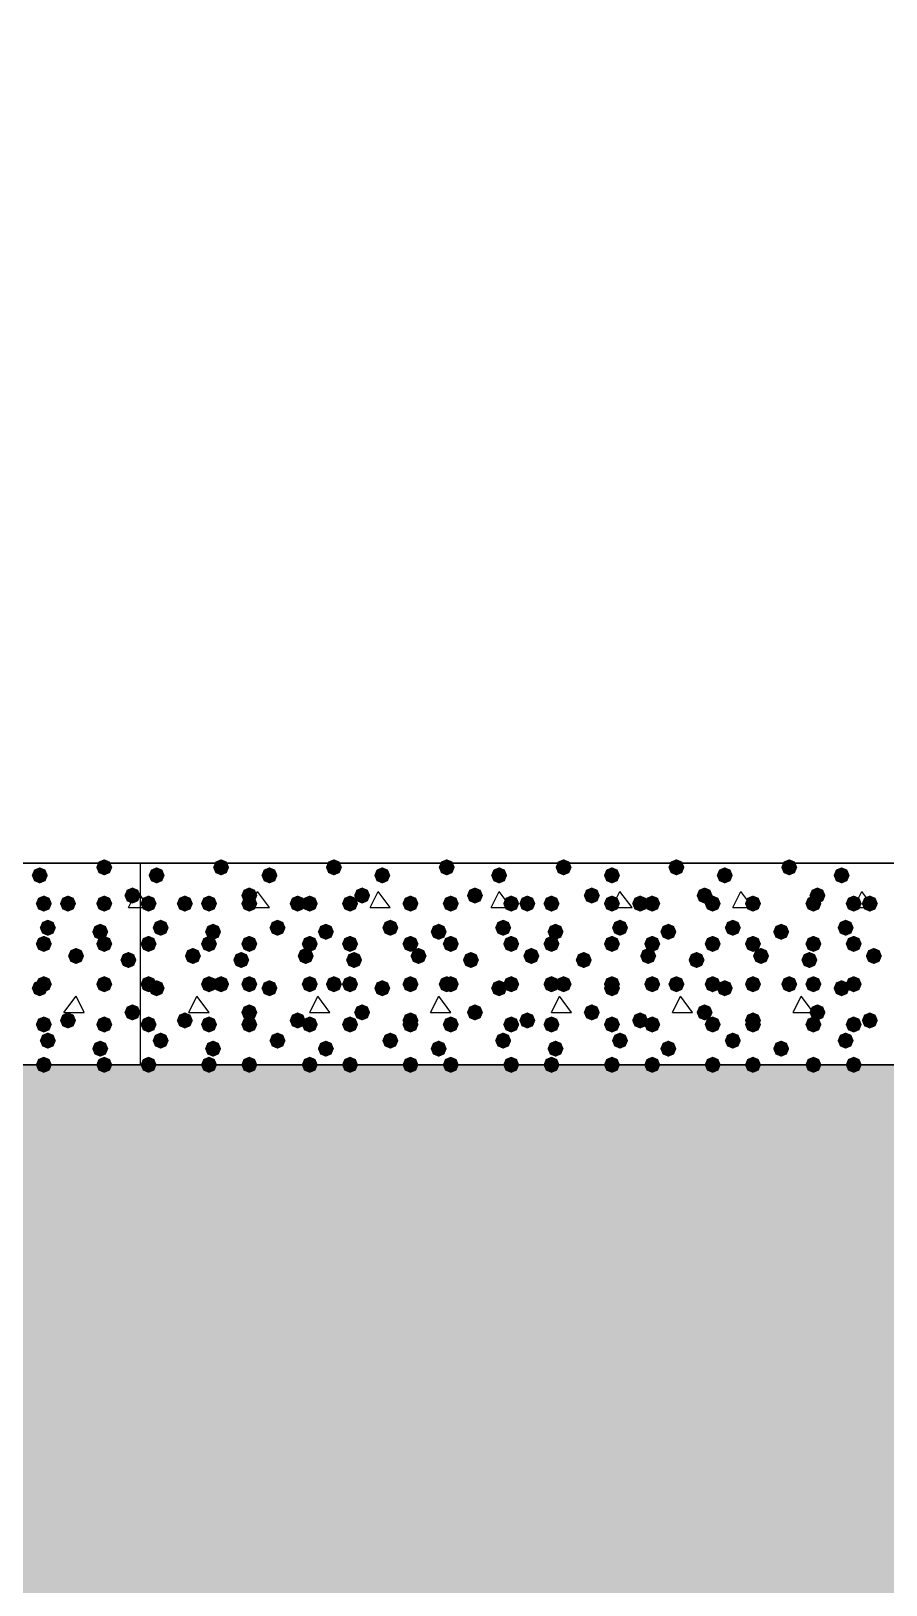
# Model space of a CAD drawing. Header units: millimetres. Extents: x 0 to 420, y 0 to 297.
# Drawn here: x 322.91 to 331.89, y 121.45 to 137.77 of the extents above; entities that cross this region are included whole.
import ezdxf

# ---------------------------------------------------------------- set-up
doc = ezdxf.new("R2010")
doc.units = ezdxf.units.MM
doc.layers.get('0').update_dxf_attribs({"linetype": 'CONTINUOUS'})

msp = doc.modelspace()

# ---------------------------------------------------------------- hatches: boundary and pattern name
at = {"true_color": 0x000007}
for points in [[(323.088, 128.905), (323.063129, 128.845204), (323.003333, 128.820333), (322.943537, 128.845204), (322.918667, 128.905), (322.943537, 128.964796), (323.003333, 128.989667), (323.063129, 128.964796)], [(323.765333, 128.989667), (323.740463, 128.929871), (323.680667, 128.905), (323.620871, 128.929871), (323.596, 128.989667), (323.620871, 129.049462), (323.680667, 129.074333), (323.740462, 129.049463)], [(323.130333, 128.608667), (323.105462, 128.548871), (323.045667, 128.524), (322.985871, 128.548871), (322.961, 128.608667), (322.985871, 128.668462), (323.045667, 128.693333), (323.105462, 128.668463)], [(323.384333, 128.608667), (323.359462, 128.548871), (323.299667, 128.524), (323.239871, 128.548871), (323.215, 128.608667), (323.239871, 128.668462), (323.299667, 128.693333), (323.359462, 128.668463)], [(323.765333, 128.608667), (323.740463, 128.548871), (323.680667, 128.524), (323.620871, 128.548871), (323.596, 128.608667), (323.620871, 128.668462), (323.680667, 128.693333), (323.740462, 128.668463)], [(324.061667, 128.693333), (324.036796, 128.633537), (323.977, 128.608667), (323.917204, 128.633537), (323.892333, 128.693333), (323.917204, 128.753129), (323.977, 128.778), (324.036796, 128.753129)], [(323.172667, 128.354667), (323.147796, 128.294871), (323.088, 128.27), (323.028204, 128.294871), (323.003333, 128.354667), (323.028204, 128.414462), (323.088, 128.439333), (323.147796, 128.414463)], [(323.723, 128.312333), (323.698129, 128.252537), (323.638333, 128.227667), (323.578538, 128.252537), (323.553667, 128.312333), (323.578537, 128.372129), (323.638333, 128.397), (323.698129, 128.372129)], [(323.130333, 128.185333), (323.105462, 128.125538), (323.045667, 128.100667), (322.985871, 128.125538), (322.961, 128.185333), (322.985871, 128.245129), (323.045667, 128.27), (323.105462, 128.245129)], [(323.469, 128.058333), (323.444129, 127.998538), (323.384333, 127.973667), (323.324537, 127.998538), (323.299667, 128.058333), (323.324537, 128.118129), (323.384333, 128.143), (323.444129, 128.118129)], [(323.765333, 128.185333), (323.740463, 128.125538), (323.680667, 128.100667), (323.620871, 128.125538), (323.596, 128.185333), (323.620871, 128.245129), (323.680667, 128.27), (323.740462, 128.245129)], [(324.019333, 128.016), (323.994462, 127.956204), (323.934667, 127.931333), (323.874871, 127.956204), (323.85, 128.016), (323.874871, 128.075796), (323.934667, 128.100667), (323.994462, 128.075796)], [(323.088, 127.719667), (323.063129, 127.659871), (323.003333, 127.635), (322.943537, 127.659871), (322.918667, 127.719667), (322.943537, 127.779462), (323.003333, 127.804333), (323.063129, 127.779463)], [(323.130333, 127.762), (323.105462, 127.702204), (323.045667, 127.677333), (322.985871, 127.702204), (322.961, 127.762), (322.985871, 127.821796), (323.045667, 127.846667), (323.105462, 127.821796)], [(323.765333, 127.762), (323.740463, 127.702204), (323.680667, 127.677333), (323.620871, 127.702204), (323.596, 127.762), (323.620871, 127.821796), (323.680667, 127.846667), (323.740462, 127.821796)], [(323.765333, 127.762), (323.740463, 127.702204), (323.680667, 127.677333), (323.620871, 127.702204), (323.596, 127.762), (323.620871, 127.821796), (323.680667, 127.846667), (323.740462, 127.821796)], [(324.061667, 127.465667), (324.036796, 127.405871), (323.977, 127.381), (323.917204, 127.405871), (323.892333, 127.465667), (323.917204, 127.525462), (323.977, 127.550333), (324.036796, 127.525463)], [(323.130333, 127.338667), (323.105462, 127.278871), (323.045667, 127.254), (322.985871, 127.278871), (322.961, 127.338667), (322.985871, 127.398462), (323.045667, 127.423333), (323.105462, 127.398463)], [(323.384333, 127.381), (323.359462, 127.321204), (323.299667, 127.296333), (323.239871, 127.321204), (323.215, 127.381), (323.239871, 127.440796), (323.299667, 127.465667), (323.359462, 127.440796)], [(323.765333, 127.338667), (323.740463, 127.278871), (323.680667, 127.254), (323.620871, 127.278871), (323.596, 127.338667), (323.620871, 127.398462), (323.680667, 127.423333), (323.740462, 127.398463)], [(323.172667, 127.169333), (323.147796, 127.109537), (323.088, 127.084667), (323.028204, 127.109537), (323.003333, 127.169333), (323.028204, 127.229129), (323.088, 127.254), (323.147796, 127.229129)], [(323.723, 127.084667), (323.698129, 127.024871), (323.638333, 127), (323.578538, 127.024871), (323.553667, 127.084667), (323.578537, 127.144462), (323.638333, 127.169333), (323.698129, 127.144463)], [(323.130333, 126.915333), (323.105462, 126.855538), (323.045667, 126.830667), (322.985871, 126.855538), (322.961, 126.915333), (322.985871, 126.975129), (323.045667, 127), (323.105462, 126.975129)], [(323.765333, 126.915333), (323.740463, 126.855538), (323.680667, 126.830667), (323.620871, 126.855538), (323.596, 126.915333), (323.620871, 126.975129), (323.680667, 127), (323.740462, 126.975129)]]:
    msp.add_hatch(color=0, dxfattribs=at).paths.add_polyline_path(points, flags=0)
at = {"true_color": 0x000008}
for points in [[(324.315667, 128.905), (324.290796, 128.845204), (324.231, 128.820333), (324.171204, 128.845204), (324.146333, 128.905), (324.171204, 128.964796), (324.231, 128.989667), (324.290796, 128.964796)], [(324.993, 128.989667), (324.968129, 128.929871), (324.908333, 128.905), (324.848538, 128.929871), (324.823667, 128.989667), (324.848537, 129.049462), (324.908333, 129.074333), (324.968129, 129.049463)], [(325.501, 128.905), (325.476129, 128.845204), (325.416333, 128.820333), (325.356537, 128.845204), (325.331667, 128.905), (325.356537, 128.964796), (325.416333, 128.989667), (325.476129, 128.964796)], [(326.178333, 128.989667), (326.153462, 128.929871), (326.093667, 128.905), (326.033871, 128.929871), (326.009, 128.989667), (326.033871, 129.049462), (326.093667, 129.074333), (326.153462, 129.049463)], [(326.686333, 128.905), (326.661462, 128.845204), (326.601667, 128.820333), (326.541871, 128.845204), (326.517, 128.905), (326.541871, 128.964796), (326.601667, 128.989667), (326.661462, 128.964796)], [(327.363667, 128.989667), (327.338796, 128.929871), (327.279, 128.905), (327.219204, 128.929871), (327.194333, 128.989667), (327.219204, 129.049462), (327.279, 129.074333), (327.338796, 129.049463)], [(327.914, 128.905), (327.889129, 128.845204), (327.829333, 128.820333), (327.769537, 128.845204), (327.744667, 128.905), (327.769537, 128.964796), (327.829333, 128.989667), (327.889129, 128.964796)], [(328.591333, 128.989667), (328.566462, 128.929871), (328.506667, 128.905), (328.446871, 128.929871), (328.422, 128.989667), (328.446871, 129.049462), (328.506667, 129.074333), (328.566462, 129.049463)], [(329.099333, 128.905), (329.074462, 128.845204), (329.014667, 128.820333), (328.954871, 128.845204), (328.93, 128.905), (328.954871, 128.964796), (329.014667, 128.989667), (329.074462, 128.964796)], [(329.776667, 128.989667), (329.751796, 128.929871), (329.692, 128.905), (329.632204, 128.929871), (329.607333, 128.989667), (329.632204, 129.049462), (329.692, 129.074333), (329.751796, 129.049463)], [(330.284667, 128.905), (330.259796, 128.845204), (330.2, 128.820333), (330.140204, 128.845204), (330.115333, 128.905), (330.140204, 128.964796), (330.2, 128.989667), (330.259796, 128.964796)], [(330.962, 128.989667), (330.937129, 128.929871), (330.877333, 128.905), (330.817538, 128.929871), (330.792667, 128.989667), (330.817537, 129.049462), (330.877333, 129.074333), (330.937129, 129.049463)], [(331.512333, 128.905), (331.487462, 128.845204), (331.427667, 128.820333), (331.367871, 128.845204), (331.343, 128.905), (331.367871, 128.964796), (331.427667, 128.989667), (331.487462, 128.964796)], [(324.231, 128.608667), (324.206129, 128.548871), (324.146333, 128.524), (324.086537, 128.548871), (324.061667, 128.608667), (324.086537, 128.668462), (324.146333, 128.693333), (324.206129, 128.668463)], [(324.612, 128.608667), (324.587129, 128.548871), (324.527333, 128.524), (324.467538, 128.548871), (324.442667, 128.608667), (324.467537, 128.668462), (324.527333, 128.693333), (324.587129, 128.668463)], [(324.866, 128.608667), (324.841129, 128.548871), (324.781333, 128.524), (324.721537, 128.548871), (324.696667, 128.608667), (324.721537, 128.668462), (324.781333, 128.693333), (324.841129, 128.668463)], [(325.289333, 128.693333), (325.264462, 128.633537), (325.204667, 128.608667), (325.144871, 128.633537), (325.12, 128.693333), (325.144871, 128.753129), (325.204667, 128.778), (325.264462, 128.753129)], [(325.289333, 128.608667), (325.264462, 128.548871), (325.204667, 128.524), (325.144871, 128.548871), (325.12, 128.608667), (325.144871, 128.668462), (325.204667, 128.693333), (325.264462, 128.668463)], [(325.797333, 128.608667), (325.772462, 128.548871), (325.712667, 128.524), (325.652871, 128.548871), (325.628, 128.608667), (325.652871, 128.668462), (325.712667, 128.693333), (325.772462, 128.668463)], [(325.924333, 128.608667), (325.899462, 128.548871), (325.839667, 128.524), (325.779871, 128.548871), (325.755, 128.608667), (325.779871, 128.668462), (325.839667, 128.693333), (325.899462, 128.668463)], [(326.347667, 128.608667), (326.322796, 128.548871), (326.263, 128.524), (326.203204, 128.548871), (326.178333, 128.608667), (326.203204, 128.668462), (326.263, 128.693333), (326.322796, 128.668463)], [(326.474667, 128.693333), (326.449796, 128.633537), (326.39, 128.608667), (326.330204, 128.633537), (326.305333, 128.693333), (326.330204, 128.753129), (326.39, 128.778), (326.449796, 128.753129)], [(326.982667, 128.608667), (326.957796, 128.548871), (326.898, 128.524), (326.838204, 128.548871), (326.813333, 128.608667), (326.838204, 128.668462), (326.898, 128.693333), (326.957796, 128.668463)], [(326.982667, 128.608667), (326.957796, 128.548871), (326.898, 128.524), (326.838204, 128.548871), (326.813333, 128.608667), (326.838204, 128.668462), (326.898, 128.693333), (326.957796, 128.668463)], [(327.406, 128.608667), (327.381129, 128.548871), (327.321333, 128.524), (327.261537, 128.548871), (327.236667, 128.608667), (327.261537, 128.668462), (327.321333, 128.693333), (327.381129, 128.668463)], [(327.66, 128.693333), (327.635129, 128.633537), (327.575333, 128.608667), (327.515538, 128.633537), (327.490667, 128.693333), (327.515537, 128.753129), (327.575333, 128.778), (327.635129, 128.753129)], [(328.041, 128.608667), (328.016129, 128.548871), (327.956333, 128.524), (327.896538, 128.548871), (327.871667, 128.608667), (327.896537, 128.668462), (327.956333, 128.693333), (328.016129, 128.668463)], [(328.210333, 128.608667), (328.185462, 128.548871), (328.125667, 128.524), (328.065871, 128.548871), (328.041, 128.608667), (328.065871, 128.668462), (328.125667, 128.693333), (328.185462, 128.668463)], [(328.464333, 128.608667), (328.439462, 128.548871), (328.379667, 128.524), (328.319871, 128.548871), (328.295, 128.608667), (328.319871, 128.668462), (328.379667, 128.693333), (328.439462, 128.668463)], [(328.887667, 128.693333), (328.862796, 128.633537), (328.803, 128.608667), (328.743204, 128.633537), (328.718333, 128.693333), (328.743204, 128.753129), (328.803, 128.778), (328.862796, 128.753129)], [(329.099333, 128.608667), (329.074462, 128.548871), (329.014667, 128.524), (328.954871, 128.548871), (328.93, 128.608667), (328.954871, 128.668462), (329.014667, 128.693333), (329.074462, 128.668463)], [(329.395667, 128.608667), (329.370796, 128.548871), (329.311, 128.524), (329.251204, 128.548871), (329.226333, 128.608667), (329.251204, 128.668462), (329.311, 128.693333), (329.370796, 128.668463)], [(329.522667, 128.608667), (329.497796, 128.548871), (329.438, 128.524), (329.378204, 128.548871), (329.353333, 128.608667), (329.378204, 128.668462), (329.438, 128.693333), (329.497796, 128.668463)], [(330.073, 128.693333), (330.048129, 128.633537), (329.988333, 128.608667), (329.928538, 128.633537), (329.903667, 128.693333), (329.928537, 128.753129), (329.988333, 128.778), (330.048129, 128.753129)], [(330.157667, 128.608667), (330.132796, 128.548871), (330.073, 128.524), (330.013204, 128.548871), (329.988333, 128.608667), (330.013204, 128.668462), (330.073, 128.693333), (330.132796, 128.668463)], [(330.581, 128.608667), (330.556129, 128.548871), (330.496333, 128.524), (330.436537, 128.548871), (330.411667, 128.608667), (330.436537, 128.668462), (330.496333, 128.693333), (330.556129, 128.668463)], [(330.581, 128.608667), (330.556129, 128.548871), (330.496333, 128.524), (330.436537, 128.548871), (330.411667, 128.608667), (330.436537, 128.668462), (330.496333, 128.693333), (330.556129, 128.668463)], [(331.216, 128.608667), (331.191129, 128.548871), (331.131333, 128.524), (331.071537, 128.548871), (331.046667, 128.608667), (331.071537, 128.668462), (331.131333, 128.693333), (331.191129, 128.668463)], [(331.258333, 128.693333), (331.233462, 128.633537), (331.173667, 128.608667), (331.113871, 128.633537), (331.089, 128.693333), (331.113871, 128.753129), (331.173667, 128.778), (331.233462, 128.753129)], [(331.639333, 128.608667), (331.614462, 128.548871), (331.554667, 128.524), (331.494871, 128.548871), (331.47, 128.608667), (331.494871, 128.668462), (331.554667, 128.693333), (331.614462, 128.668463)], [(331.808667, 128.608667), (331.783796, 128.548871), (331.724, 128.524), (331.664204, 128.548871), (331.639333, 128.608667), (331.664204, 128.668462), (331.724, 128.693333), (331.783796, 128.668463)], [(324.358, 128.354667), (324.333129, 128.294871), (324.273333, 128.27), (324.213538, 128.294871), (324.188667, 128.354667), (324.213537, 128.414462), (324.273333, 128.439333), (324.333129, 128.414463)], [(324.908333, 128.312333), (324.883462, 128.252537), (324.823667, 128.227667), (324.763871, 128.252537), (324.739, 128.312333), (324.763871, 128.372129), (324.823667, 128.397), (324.883462, 128.372129)], [(325.585667, 128.354667), (325.560796, 128.294871), (325.501, 128.27), (325.441204, 128.294871), (325.416333, 128.354667), (325.441204, 128.414462), (325.501, 128.439333), (325.560796, 128.414463)], [(326.093667, 128.312333), (326.068796, 128.252537), (326.009, 128.227667), (325.949204, 128.252537), (325.924333, 128.312333), (325.949204, 128.372129), (326.009, 128.397), (326.068796, 128.372129)], [(326.771, 128.354667), (326.746129, 128.294871), (326.686333, 128.27), (326.626537, 128.294871), (326.601667, 128.354667), (326.626537, 128.414462), (326.686333, 128.439333), (326.746129, 128.414463)], [(327.279, 128.312333), (327.254129, 128.252537), (327.194333, 128.227667), (327.134537, 128.252537), (327.109667, 128.312333), (327.134537, 128.372129), (327.194333, 128.397), (327.254129, 128.372129)], [(327.956333, 128.354667), (327.931462, 128.294871), (327.871667, 128.27), (327.811871, 128.294871), (327.787, 128.354667), (327.811871, 128.414462), (327.871667, 128.439333), (327.931462, 128.414463)], [(328.506667, 128.312333), (328.481796, 128.252537), (328.422, 128.227667), (328.362204, 128.252537), (328.337333, 128.312333), (328.362204, 128.372129), (328.422, 128.397), (328.481796, 128.372129)], [(329.184, 128.354667), (329.159129, 128.294871), (329.099333, 128.27), (329.039537, 128.294871), (329.014667, 128.354667), (329.039537, 128.414462), (329.099333, 128.439333), (329.159129, 128.414463)], [(329.692, 128.312333), (329.667129, 128.252537), (329.607333, 128.227667), (329.547537, 128.252537), (329.522667, 128.312333), (329.547537, 128.372129), (329.607333, 128.397), (329.667129, 128.372129)], [(330.369333, 128.354667), (330.344462, 128.294871), (330.284667, 128.27), (330.224871, 128.294871), (330.2, 128.354667), (330.224871, 128.414462), (330.284667, 128.439333), (330.344462, 128.414463)], [(330.877333, 128.312333), (330.852462, 128.252537), (330.792667, 128.227667), (330.732871, 128.252537), (330.708, 128.312333), (330.732871, 128.372129), (330.792667, 128.397), (330.852462, 128.372129)], [(331.554667, 128.354667), (331.529796, 128.294871), (331.47, 128.27), (331.410204, 128.294871), (331.385333, 128.354667), (331.410204, 128.414462), (331.47, 128.439333), (331.529796, 128.414463)], [(324.231, 128.185333), (324.206129, 128.125538), (324.146333, 128.100667), (324.086537, 128.125538), (324.061667, 128.185333), (324.086537, 128.245129), (324.146333, 128.27), (324.206129, 128.245129)], [(324.696667, 128.058333), (324.671796, 127.998538), (324.612, 127.973667), (324.552204, 127.998538), (324.527333, 128.058333), (324.552204, 128.118129), (324.612, 128.143), (324.671796, 128.118129)], [(324.866, 128.185333), (324.841129, 128.125538), (324.781333, 128.100667), (324.721537, 128.125538), (324.696667, 128.185333), (324.721537, 128.245129), (324.781333, 128.27), (324.841129, 128.245129)], [(325.289333, 128.185333), (325.264462, 128.125538), (325.204667, 128.100667), (325.144871, 128.125538), (325.12, 128.185333), (325.144871, 128.245129), (325.204667, 128.27), (325.264462, 128.245129)], [(325.882, 128.058333), (325.857129, 127.998538), (325.797333, 127.973667), (325.737538, 127.998538), (325.712667, 128.058333), (325.737537, 128.118129), (325.797333, 128.143), (325.857129, 128.118129)], [(325.924333, 128.185333), (325.899462, 128.125538), (325.839667, 128.100667), (325.779871, 128.125538), (325.755, 128.185333), (325.779871, 128.245129), (325.839667, 128.27), (325.899462, 128.245129)], [(326.347667, 128.185333), (326.322796, 128.125538), (326.263, 128.100667), (326.203204, 128.125538), (326.178333, 128.185333), (326.203204, 128.245129), (326.263, 128.27), (326.322796, 128.245129)], [(326.982667, 128.185333), (326.957796, 128.125538), (326.898, 128.100667), (326.838204, 128.125538), (326.813333, 128.185333), (326.838204, 128.245129), (326.898, 128.27), (326.957796, 128.245129)], [(327.067333, 128.058333), (327.042462, 127.998538), (326.982667, 127.973667), (326.922871, 127.998538), (326.898, 128.058333), (326.922871, 128.118129), (326.982667, 128.143), (327.042462, 128.118129)], [(327.406, 128.185333), (327.381129, 128.125538), (327.321333, 128.100667), (327.261537, 128.125538), (327.236667, 128.185333), (327.261537, 128.245129), (327.321333, 128.27), (327.381129, 128.245129)], [(328.041, 128.185333), (328.016129, 128.125538), (327.956333, 128.100667), (327.896538, 128.125538), (327.871667, 128.185333), (327.896537, 128.245129), (327.956333, 128.27), (328.016129, 128.245129)], [(328.252667, 128.058333), (328.227796, 127.998538), (328.168, 127.973667), (328.108204, 127.998538), (328.083333, 128.058333), (328.108204, 128.118129), (328.168, 128.143), (328.227796, 128.118129)], [(328.464333, 128.185333), (328.439462, 128.125538), (328.379667, 128.100667), (328.319871, 128.125538), (328.295, 128.185333), (328.319871, 128.245129), (328.379667, 128.27), (328.439462, 128.245129)], [(329.099333, 128.185333), (329.074462, 128.125538), (329.014667, 128.100667), (328.954871, 128.125538), (328.93, 128.185333), (328.954871, 128.245129), (329.014667, 128.27), (329.074462, 128.245129)], [(329.480333, 128.058333), (329.455462, 127.998538), (329.395667, 127.973667), (329.335871, 127.998538), (329.311, 128.058333), (329.335871, 128.118129), (329.395667, 128.143), (329.455462, 128.118129)], [(329.522667, 128.185333), (329.497796, 128.125538), (329.438, 128.100667), (329.378204, 128.125538), (329.353333, 128.185333), (329.378204, 128.245129), (329.438, 128.27), (329.497796, 128.245129)], [(330.157667, 128.185333), (330.132796, 128.125538), (330.073, 128.100667), (330.013204, 128.125538), (329.988333, 128.185333), (330.013204, 128.245129), (330.073, 128.27), (330.132796, 128.245129)], [(330.581, 128.185333), (330.556129, 128.125538), (330.496333, 128.100667), (330.436537, 128.125538), (330.411667, 128.185333), (330.436537, 128.245129), (330.496333, 128.27), (330.556129, 128.245129)], [(330.665667, 128.058333), (330.640796, 127.998538), (330.581, 127.973667), (330.521204, 127.998538), (330.496333, 128.058333), (330.521204, 128.118129), (330.581, 128.143), (330.640796, 128.118129)], [(331.216, 128.185333), (331.191129, 128.125538), (331.131333, 128.100667), (331.071537, 128.125538), (331.046667, 128.185333), (331.071537, 128.245129), (331.131333, 128.27), (331.191129, 128.245129)], [(331.639333, 128.185333), (331.614462, 128.125538), (331.554667, 128.100667), (331.494871, 128.125538), (331.47, 128.185333), (331.494871, 128.245129), (331.554667, 128.27), (331.614462, 128.245129)], [(331.851, 128.058333), (331.826129, 127.998538), (331.766333, 127.973667), (331.706537, 127.998538), (331.681667, 128.058333), (331.706537, 128.118129), (331.766333, 128.143), (331.826129, 128.118129)], [(325.204667, 128.016), (325.179796, 127.956204), (325.12, 127.931333), (325.060204, 127.956204), (325.035333, 128.016), (325.060204, 128.075796), (325.12, 128.100667), (325.179796, 128.075796)], [(326.39, 128.016), (326.365129, 127.956204), (326.305333, 127.931333), (326.245538, 127.956204), (326.220667, 128.016), (326.245537, 128.075796), (326.305333, 128.100667), (326.365129, 128.075796)], [(327.617667, 128.016), (327.592796, 127.956204), (327.533, 127.931333), (327.473204, 127.956204), (327.448333, 128.016), (327.473204, 128.075796), (327.533, 128.100667), (327.592796, 128.075796)], [(328.803, 128.016), (328.778129, 127.956204), (328.718333, 127.931333), (328.658537, 127.956204), (328.633667, 128.016), (328.658537, 128.075796), (328.718333, 128.100667), (328.778129, 128.075796)], [(329.988333, 128.016), (329.963462, 127.956204), (329.903667, 127.931333), (329.843871, 127.956204), (329.819, 128.016), (329.843871, 128.075796), (329.903667, 128.100667), (329.963462, 128.075796)], [(331.173667, 128.016), (331.148796, 127.956204), (331.089, 127.931333), (331.029204, 127.956204), (331.004333, 128.016), (331.029204, 128.075796), (331.089, 128.100667), (331.148796, 128.075796)], [(324.231, 127.762), (324.206129, 127.702204), (324.146333, 127.677333), (324.086537, 127.702204), (324.061667, 127.762), (324.086537, 127.821796), (324.146333, 127.846667), (324.206129, 127.821796)], [(324.315667, 127.719667), (324.290796, 127.659871), (324.231, 127.635), (324.171204, 127.659871), (324.146333, 127.719667), (324.171204, 127.779462), (324.231, 127.804333), (324.290796, 127.779463)], [(324.866, 127.762), (324.841129, 127.702204), (324.781333, 127.677333), (324.721537, 127.702204), (324.696667, 127.762), (324.721537, 127.821796), (324.781333, 127.846667), (324.841129, 127.821796)], [(324.993, 127.762), (324.968129, 127.702204), (324.908333, 127.677333), (324.848538, 127.702204), (324.823667, 127.762), (324.848537, 127.821796), (324.908333, 127.846667), (324.968129, 127.821796)], [(325.289333, 127.762), (325.264462, 127.702204), (325.204667, 127.677333), (325.144871, 127.702204), (325.12, 127.762), (325.144871, 127.821796), (325.204667, 127.846667), (325.264462, 127.821796)], [(325.501, 127.719667), (325.476129, 127.659871), (325.416333, 127.635), (325.356537, 127.659871), (325.331667, 127.719667), (325.356537, 127.779462), (325.416333, 127.804333), (325.476129, 127.779463)], [(325.924333, 127.762), (325.899462, 127.702204), (325.839667, 127.677333), (325.779871, 127.702204), (325.755, 127.762), (325.779871, 127.821796), (325.839667, 127.846667), (325.899462, 127.821796)], [(326.178333, 127.762), (326.153462, 127.702204), (326.093667, 127.677333), (326.033871, 127.702204), (326.009, 127.762), (326.033871, 127.821796), (326.093667, 127.846667), (326.153462, 127.821796)], [(326.347667, 127.762), (326.322796, 127.702204), (326.263, 127.677333), (326.203204, 127.702204), (326.178333, 127.762), (326.203204, 127.821796), (326.263, 127.846667), (326.322796, 127.821796)], [(326.686333, 127.719667), (326.661462, 127.659871), (326.601667, 127.635), (326.541871, 127.659871), (326.517, 127.719667), (326.541871, 127.779462), (326.601667, 127.804333), (326.661462, 127.779463)], [(326.982667, 127.762), (326.957796, 127.702204), (326.898, 127.677333), (326.838204, 127.702204), (326.813333, 127.762), (326.838204, 127.821796), (326.898, 127.846667), (326.957796, 127.821796)], [(327.363667, 127.762), (327.338796, 127.702204), (327.279, 127.677333), (327.219204, 127.702204), (327.194333, 127.762), (327.219204, 127.821796), (327.279, 127.846667), (327.338796, 127.821796)], [(327.406, 127.762), (327.381129, 127.702204), (327.321333, 127.677333), (327.261537, 127.702204), (327.236667, 127.762), (327.261537, 127.821796), (327.321333, 127.846667), (327.381129, 127.821796)], [(327.914, 127.719667), (327.889129, 127.659871), (327.829333, 127.635), (327.769537, 127.659871), (327.744667, 127.719667), (327.769537, 127.779462), (327.829333, 127.804333), (327.889129, 127.779463)], [(328.041, 127.762), (328.016129, 127.702204), (327.956333, 127.677333), (327.896538, 127.702204), (327.871667, 127.762), (327.896537, 127.821796), (327.956333, 127.846667), (328.016129, 127.821796)], [(328.464333, 127.762), (328.439462, 127.702204), (328.379667, 127.677333), (328.319871, 127.702204), (328.295, 127.762), (328.319871, 127.821796), (328.379667, 127.846667), (328.439462, 127.821796)], [(328.591333, 127.762), (328.566462, 127.702204), (328.506667, 127.677333), (328.446871, 127.702204), (328.422, 127.762), (328.446871, 127.821796), (328.506667, 127.846667), (328.566462, 127.821796)], [(329.099333, 127.762), (329.074462, 127.702204), (329.014667, 127.677333), (328.954871, 127.702204), (328.93, 127.762), (328.954871, 127.821796), (329.014667, 127.846667), (329.074462, 127.821796)], [(329.099333, 127.719667), (329.074462, 127.659871), (329.014667, 127.635), (328.954871, 127.659871), (328.93, 127.719667), (328.954871, 127.779462), (329.014667, 127.804333), (329.074462, 127.779463)], [(329.522667, 127.762), (329.497796, 127.702204), (329.438, 127.677333), (329.378204, 127.702204), (329.353333, 127.762), (329.378204, 127.821796), (329.438, 127.846667), (329.497796, 127.821796)], [(329.776667, 127.762), (329.751796, 127.702204), (329.692, 127.677333), (329.632204, 127.702204), (329.607333, 127.762), (329.632204, 127.821796), (329.692, 127.846667), (329.751796, 127.821796)], [(330.157667, 127.762), (330.132796, 127.702204), (330.073, 127.677333), (330.013204, 127.702204), (329.988333, 127.762), (330.013204, 127.821796), (330.073, 127.846667), (330.132796, 127.821796)], [(330.284667, 127.719667), (330.259796, 127.659871), (330.2, 127.635), (330.140204, 127.659871), (330.115333, 127.719667), (330.140204, 127.779462), (330.2, 127.804333), (330.259796, 127.779463)], [(330.581, 127.762), (330.556129, 127.702204), (330.496333, 127.677333), (330.436537, 127.702204), (330.411667, 127.762), (330.436537, 127.821796), (330.496333, 127.846667), (330.556129, 127.821796)], [(330.962, 127.762), (330.937129, 127.702204), (330.877333, 127.677333), (330.817538, 127.702204), (330.792667, 127.762), (330.817537, 127.821796), (330.877333, 127.846667), (330.937129, 127.821796)], [(331.216, 127.762), (331.191129, 127.702204), (331.131333, 127.677333), (331.071537, 127.702204), (331.046667, 127.762), (331.071537, 127.821796), (331.131333, 127.846667), (331.191129, 127.821796)], [(331.512333, 127.719667), (331.487462, 127.659871), (331.427667, 127.635), (331.367871, 127.659871), (331.343, 127.719667), (331.367871, 127.779462), (331.427667, 127.804333), (331.487462, 127.779463)], [(331.639333, 127.762), (331.614462, 127.702204), (331.554667, 127.677333), (331.494871, 127.702204), (331.47, 127.762), (331.494871, 127.821796), (331.554667, 127.846667), (331.614462, 127.821796)], [(325.289333, 127.465667), (325.264462, 127.405871), (325.204667, 127.381), (325.144871, 127.405871), (325.12, 127.465667), (325.144871, 127.525462), (325.204667, 127.550333), (325.264462, 127.525463)], [(326.474667, 127.465667), (326.449796, 127.405871), (326.39, 127.381), (326.330204, 127.405871), (326.305333, 127.465667), (326.330204, 127.525462), (326.39, 127.550333), (326.449796, 127.525463)], [(327.66, 127.465667), (327.635129, 127.405871), (327.575333, 127.381), (327.515538, 127.405871), (327.490667, 127.465667), (327.515537, 127.525462), (327.575333, 127.550333), (327.635129, 127.525463)], [(328.887667, 127.465667), (328.862796, 127.405871), (328.803, 127.381), (328.743204, 127.405871), (328.718333, 127.465667), (328.743204, 127.525462), (328.803, 127.550333), (328.862796, 127.525463)], [(330.073, 127.465667), (330.048129, 127.405871), (329.988333, 127.381), (329.928538, 127.405871), (329.903667, 127.465667), (329.928537, 127.525462), (329.988333, 127.550333), (330.048129, 127.525463)], [(331.258333, 127.465667), (331.233462, 127.405871), (331.173667, 127.381), (331.113871, 127.405871), (331.089, 127.465667), (331.113871, 127.525462), (331.173667, 127.550333), (331.233462, 127.525463)], [(324.231, 127.338667), (324.206129, 127.278871), (324.146333, 127.254), (324.086537, 127.278871), (324.061667, 127.338667), (324.086537, 127.398462), (324.146333, 127.423333), (324.206129, 127.398463)], [(324.612, 127.381), (324.587129, 127.321204), (324.527333, 127.296333), (324.467538, 127.321204), (324.442667, 127.381), (324.467537, 127.440796), (324.527333, 127.465667), (324.587129, 127.440796)], [(324.866, 127.338667), (324.841129, 127.278871), (324.781333, 127.254), (324.721537, 127.278871), (324.696667, 127.338667), (324.721537, 127.398462), (324.781333, 127.423333), (324.841129, 127.398463)], [(325.289333, 127.338667), (325.264462, 127.278871), (325.204667, 127.254), (325.144871, 127.278871), (325.12, 127.338667), (325.144871, 127.398462), (325.204667, 127.423333), (325.264462, 127.398463)], [(325.797333, 127.381), (325.772462, 127.321204), (325.712667, 127.296333), (325.652871, 127.321204), (325.628, 127.381), (325.652871, 127.440796), (325.712667, 127.465667), (325.772462, 127.440796)], [(325.924333, 127.338667), (325.899462, 127.278871), (325.839667, 127.254), (325.779871, 127.278871), (325.755, 127.338667), (325.779871, 127.398462), (325.839667, 127.423333), (325.899462, 127.398463)], [(326.347667, 127.338667), (326.322796, 127.278871), (326.263, 127.254), (326.203204, 127.278871), (326.178333, 127.338667), (326.203204, 127.398462), (326.263, 127.423333), (326.322796, 127.398463)], [(326.982667, 127.381), (326.957796, 127.321204), (326.898, 127.296333), (326.838204, 127.321204), (326.813333, 127.381), (326.838204, 127.440796), (326.898, 127.465667), (326.957796, 127.440796)], [(326.982667, 127.338667), (326.957796, 127.278871), (326.898, 127.254), (326.838204, 127.278871), (326.813333, 127.338667), (326.838204, 127.398462), (326.898, 127.423333), (326.957796, 127.398463)], [(327.406, 127.338667), (327.381129, 127.278871), (327.321333, 127.254), (327.261537, 127.278871), (327.236667, 127.338667), (327.261537, 127.398462), (327.321333, 127.423333), (327.381129, 127.398463)], [(328.041, 127.338667), (328.016129, 127.278871), (327.956333, 127.254), (327.896538, 127.278871), (327.871667, 127.338667), (327.896537, 127.398462), (327.956333, 127.423333), (328.016129, 127.398463)], [(328.210333, 127.381), (328.185462, 127.321204), (328.125667, 127.296333), (328.065871, 127.321204), (328.041, 127.381), (328.065871, 127.440796), (328.125667, 127.465667), (328.185462, 127.440796)], [(328.464333, 127.338667), (328.439462, 127.278871), (328.379667, 127.254), (328.319871, 127.278871), (328.295, 127.338667), (328.319871, 127.398462), (328.379667, 127.423333), (328.439462, 127.398463)], [(329.099333, 127.338667), (329.074462, 127.278871), (329.014667, 127.254), (328.954871, 127.278871), (328.93, 127.338667), (328.954871, 127.398462), (329.014667, 127.423333), (329.074462, 127.398463)], [(329.395667, 127.381), (329.370796, 127.321204), (329.311, 127.296333), (329.251204, 127.321204), (329.226333, 127.381), (329.251204, 127.440796), (329.311, 127.465667), (329.370796, 127.440796)], [(329.522667, 127.338667), (329.497796, 127.278871), (329.438, 127.254), (329.378204, 127.278871), (329.353333, 127.338667), (329.378204, 127.398462), (329.438, 127.423333), (329.497796, 127.398463)], [(330.157667, 127.338667), (330.132796, 127.278871), (330.073, 127.254), (330.013204, 127.278871), (329.988333, 127.338667), (330.013204, 127.398462), (330.073, 127.423333), (330.132796, 127.398463)], [(330.581, 127.381), (330.556129, 127.321204), (330.496333, 127.296333), (330.436537, 127.321204), (330.411667, 127.381), (330.436537, 127.440796), (330.496333, 127.465667), (330.556129, 127.440796)], [(330.581, 127.338667), (330.556129, 127.278871), (330.496333, 127.254), (330.436537, 127.278871), (330.411667, 127.338667), (330.436537, 127.398462), (330.496333, 127.423333), (330.556129, 127.398463)], [(331.216, 127.338667), (331.191129, 127.278871), (331.131333, 127.254), (331.071537, 127.278871), (331.046667, 127.338667), (331.071537, 127.398462), (331.131333, 127.423333), (331.191129, 127.398463)], [(331.639333, 127.338667), (331.614462, 127.278871), (331.554667, 127.254), (331.494871, 127.278871), (331.47, 127.338667), (331.494871, 127.398462), (331.554667, 127.423333), (331.614462, 127.398463)], [(331.808667, 127.381), (331.783796, 127.321204), (331.724, 127.296333), (331.664204, 127.321204), (331.639333, 127.381), (331.664204, 127.440796), (331.724, 127.465667), (331.783796, 127.440796)], [(324.358, 127.169333), (324.333129, 127.109537), (324.273333, 127.084667), (324.213538, 127.109537), (324.188667, 127.169333), (324.213537, 127.229129), (324.273333, 127.254), (324.333129, 127.229129)], [(324.908333, 127.084667), (324.883462, 127.024871), (324.823667, 127), (324.763871, 127.024871), (324.739, 127.084667), (324.763871, 127.144462), (324.823667, 127.169333), (324.883462, 127.144463)], [(325.585667, 127.169333), (325.560796, 127.109537), (325.501, 127.084667), (325.441204, 127.109537), (325.416333, 127.169333), (325.441204, 127.229129), (325.501, 127.254), (325.560796, 127.229129)], [(326.093667, 127.084667), (326.068796, 127.024871), (326.009, 127), (325.949204, 127.024871), (325.924333, 127.084667), (325.949204, 127.144462), (326.009, 127.169333), (326.068796, 127.144463)], [(326.771, 127.169333), (326.746129, 127.109537), (326.686333, 127.084667), (326.626537, 127.109537), (326.601667, 127.169333), (326.626537, 127.229129), (326.686333, 127.254), (326.746129, 127.229129)], [(327.279, 127.084667), (327.254129, 127.024871), (327.194333, 127), (327.134537, 127.024871), (327.109667, 127.084667), (327.134537, 127.144462), (327.194333, 127.169333), (327.254129, 127.144463)], [(327.956333, 127.169333), (327.931462, 127.109537), (327.871667, 127.084667), (327.811871, 127.109537), (327.787, 127.169333), (327.811871, 127.229129), (327.871667, 127.254), (327.931462, 127.229129)], [(328.506667, 127.084667), (328.481796, 127.024871), (328.422, 127), (328.362204, 127.024871), (328.337333, 127.084667), (328.362204, 127.144462), (328.422, 127.169333), (328.481796, 127.144463)], [(329.184, 127.169333), (329.159129, 127.109537), (329.099333, 127.084667), (329.039537, 127.109537), (329.014667, 127.169333), (329.039537, 127.229129), (329.099333, 127.254), (329.159129, 127.229129)], [(329.692, 127.084667), (329.667129, 127.024871), (329.607333, 127), (329.547537, 127.024871), (329.522667, 127.084667), (329.547537, 127.144462), (329.607333, 127.169333), (329.667129, 127.144463)], [(330.369333, 127.169333), (330.344462, 127.109537), (330.284667, 127.084667), (330.224871, 127.109537), (330.2, 127.169333), (330.224871, 127.229129), (330.284667, 127.254), (330.344462, 127.229129)], [(330.877333, 127.084667), (330.852462, 127.024871), (330.792667, 127), (330.732871, 127.024871), (330.708, 127.084667), (330.732871, 127.144462), (330.792667, 127.169333), (330.852462, 127.144463)], [(331.554667, 127.169333), (331.529796, 127.109537), (331.47, 127.084667), (331.410204, 127.109537), (331.385333, 127.169333), (331.410204, 127.229129), (331.47, 127.254), (331.529796, 127.229129)], [(324.231, 126.915333), (324.206129, 126.855538), (324.146333, 126.830667), (324.086537, 126.855538), (324.061667, 126.915333), (324.086537, 126.975129), (324.146333, 127), (324.206129, 126.975129)], [(324.866, 126.915333), (324.841129, 126.855538), (324.781333, 126.830667), (324.721537, 126.855538), (324.696667, 126.915333), (324.721537, 126.975129), (324.781333, 127), (324.841129, 126.975129)], [(325.289333, 126.915333), (325.264462, 126.855538), (325.204667, 126.830667), (325.144871, 126.855538), (325.12, 126.915333), (325.144871, 126.975129), (325.204667, 127), (325.264462, 126.975129)], [(325.924333, 126.915333), (325.899462, 126.855538), (325.839667, 126.830667), (325.779871, 126.855538), (325.755, 126.915333), (325.779871, 126.975129), (325.839667, 127), (325.899462, 126.975129)], [(326.347667, 126.915333), (326.322796, 126.855538), (326.263, 126.830667), (326.203204, 126.855538), (326.178333, 126.915333), (326.203204, 126.975129), (326.263, 127), (326.322796, 126.975129)], [(326.982667, 126.915333), (326.957796, 126.855538), (326.898, 126.830667), (326.838204, 126.855538), (326.813333, 126.915333), (326.838204, 126.975129), (326.898, 127), (326.957796, 126.975129)], [(327.406, 126.915333), (327.381129, 126.855538), (327.321333, 126.830667), (327.261537, 126.855538), (327.236667, 126.915333), (327.261537, 126.975129), (327.321333, 127), (327.381129, 126.975129)], [(328.041, 126.915333), (328.016129, 126.855538), (327.956333, 126.830667), (327.896538, 126.855538), (327.871667, 126.915333), (327.896537, 126.975129), (327.956333, 127), (328.016129, 126.975129)], [(328.464333, 126.915333), (328.439462, 126.855538), (328.379667, 126.830667), (328.319871, 126.855538), (328.295, 126.915333), (328.319871, 126.975129), (328.379667, 127), (328.439462, 126.975129)], [(329.099333, 126.915333), (329.074462, 126.855538), (329.014667, 126.830667), (328.954871, 126.855538), (328.93, 126.915333), (328.954871, 126.975129), (329.014667, 127), (329.074462, 126.975129)], [(329.522667, 126.915333), (329.497796, 126.855538), (329.438, 126.830667), (329.378204, 126.855538), (329.353333, 126.915333), (329.378204, 126.975129), (329.438, 127), (329.497796, 126.975129)], [(330.157667, 126.915333), (330.132796, 126.855538), (330.073, 126.830667), (330.013204, 126.855538), (329.988333, 126.915333), (330.013204, 126.975129), (330.073, 127), (330.132796, 126.975129)], [(330.581, 126.915333), (330.556129, 126.855538), (330.496333, 126.830667), (330.436537, 126.855538), (330.411667, 126.915333), (330.436537, 126.975129), (330.496333, 127), (330.556129, 126.975129)], [(331.216, 126.915333), (331.191129, 126.855538), (331.131333, 126.830667), (331.071537, 126.855538), (331.046667, 126.915333), (331.071537, 126.975129), (331.131333, 127), (331.191129, 126.975129)], [(331.639333, 126.915333), (331.614462, 126.855538), (331.554667, 126.830667), (331.494871, 126.855538), (331.47, 126.915333), (331.494871, 126.975129), (331.554667, 127), (331.614462, 126.975129)]]:
    msp.add_hatch(color=0, dxfattribs=at).paths.add_polyline_path(points, flags=0)
h = msp.add_hatch(color=0, dxfattribs=at)
h.paths.add_polyline_path([(379.518333, 126.915333), (218.101333, 126.915333), (379.518333, 107.865333)], flags=0)
h.paths.add_polyline_path([(218.101333, 126.915333), (379.518333, 107.865333), (218.101333, 107.865333)], flags=0)

# ---------------------------------------------------------------- linework, layer by layer
at = {"color": 0, "true_color": 0x000007}
for points in [[(32.342667, 126.915333), (32.342667, 150.241), (380.576667, 150.241), (380.576667, 126.915333), (218.101333, 126.915333), (218.101333, 105.748667), (194.775667, 105.748667), (194.775667, 126.915333)], [(32.342667, 126.915333), (32.342667, 150.241), (380.576667, 150.241), (380.576667, 126.915333), (218.101333, 126.915333), (218.101333, 105.748667), (194.775667, 105.748667), (194.775667, 126.915333)], [(321.945, 129.032), (321.945, 126.915333), (324.061667, 126.915333), (324.061667, 129.032)]]:
    msp.add_lwpolyline(points, close=True, dxfattribs=at)
at = {"color": 0, "true_color": 0x0000fd}
msp.add_lwpolyline([(215.984667, 129.032), (378.46, 129.032), (378.46, 148.124333), (34.459333, 148.124333), (34.459333, 129.032), (196.934667, 129.032), (196.934667, 107.865333), (215.984667, 107.865333)], close=True, dxfattribs=at)
at = {"color": 0, "true_color": 0x000007}
for points in [[(343.111667, 129.032), (324.061667, 129.032)], [(323.934667, 128.566333), (324.019333, 128.735667)], [(324.061667, 128.693333), (324.019333, 128.735667)], [(323.934667, 128.566333), (324.061667, 128.566333)], [(323.257333, 127.465667), (323.384333, 127.635)], [(323.469, 127.465667), (323.384333, 127.635)], [(323.257333, 127.465667), (323.469, 127.465667)], [(324.061667, 126.915333), (343.111667, 126.915333)]]:
    msp.add_lwpolyline(points, dxfattribs=at)
at = {"color": 0, "true_color": 0x000008}
for points in [[(324.146333, 128.566333), (324.061667, 128.693333)], [(325.204667, 128.566333), (325.289333, 128.735667)], [(325.416333, 128.566333), (325.289333, 128.735667)], [(326.474667, 128.566333), (326.559333, 128.735667)], [(326.686333, 128.566333), (326.559333, 128.735667)], [(327.744667, 128.566333), (327.829333, 128.735667)], [(327.956333, 128.566333), (327.829333, 128.735667)], [(329.014667, 128.566333), (329.099333, 128.735667)], [(329.226333, 128.566333), (329.099333, 128.735667)], [(330.284667, 128.566333), (330.369333, 128.735667)], [(330.496333, 128.566333), (330.369333, 128.735667)], [(331.554667, 128.566333), (331.639333, 128.735667)], [(331.766333, 128.566333), (331.639333, 128.735667)], [(324.061667, 128.566333), (324.146333, 128.566333)], [(325.204667, 128.566333), (325.416333, 128.566333)], [(326.474667, 128.566333), (326.686333, 128.566333)], [(327.744667, 128.566333), (327.956333, 128.566333)], [(329.014667, 128.566333), (329.226333, 128.566333)], [(330.284667, 128.566333), (330.496333, 128.566333)], [(331.554667, 128.566333), (331.766333, 128.566333)], [(324.569667, 127.465667), (324.654333, 127.635)], [(324.781333, 127.465667), (324.654333, 127.635)], [(325.839667, 127.465667), (325.924333, 127.635)], [(326.051333, 127.465667), (325.924333, 127.635)], [(327.109667, 127.465667), (327.194333, 127.635)], [(327.321333, 127.465667), (327.194333, 127.635)], [(328.379667, 127.465667), (328.464333, 127.635)], [(328.591333, 127.465667), (328.464333, 127.635)], [(329.649667, 127.465667), (329.734333, 127.635)], [(329.861333, 127.465667), (329.734333, 127.635)], [(330.919667, 127.465667), (331.004333, 127.635)], [(331.131333, 127.465667), (331.004333, 127.635)], [(324.569667, 127.465667), (324.781333, 127.465667)], [(325.839667, 127.465667), (326.051333, 127.465667)], [(327.109667, 127.465667), (327.321333, 127.465667)], [(328.379667, 127.465667), (328.591333, 127.465667)], [(329.649667, 127.465667), (329.861333, 127.465667)], [(330.919667, 127.465667), (331.131333, 127.465667)]]:
    msp.add_lwpolyline(points, dxfattribs=at)
msp.add_lwpolyline([(379.518333, 126.915333), (218.101333, 126.915333), (379.518333, 107.865333)], close=True, dxfattribs=at)

doc.saveas('drawing.dxf')
